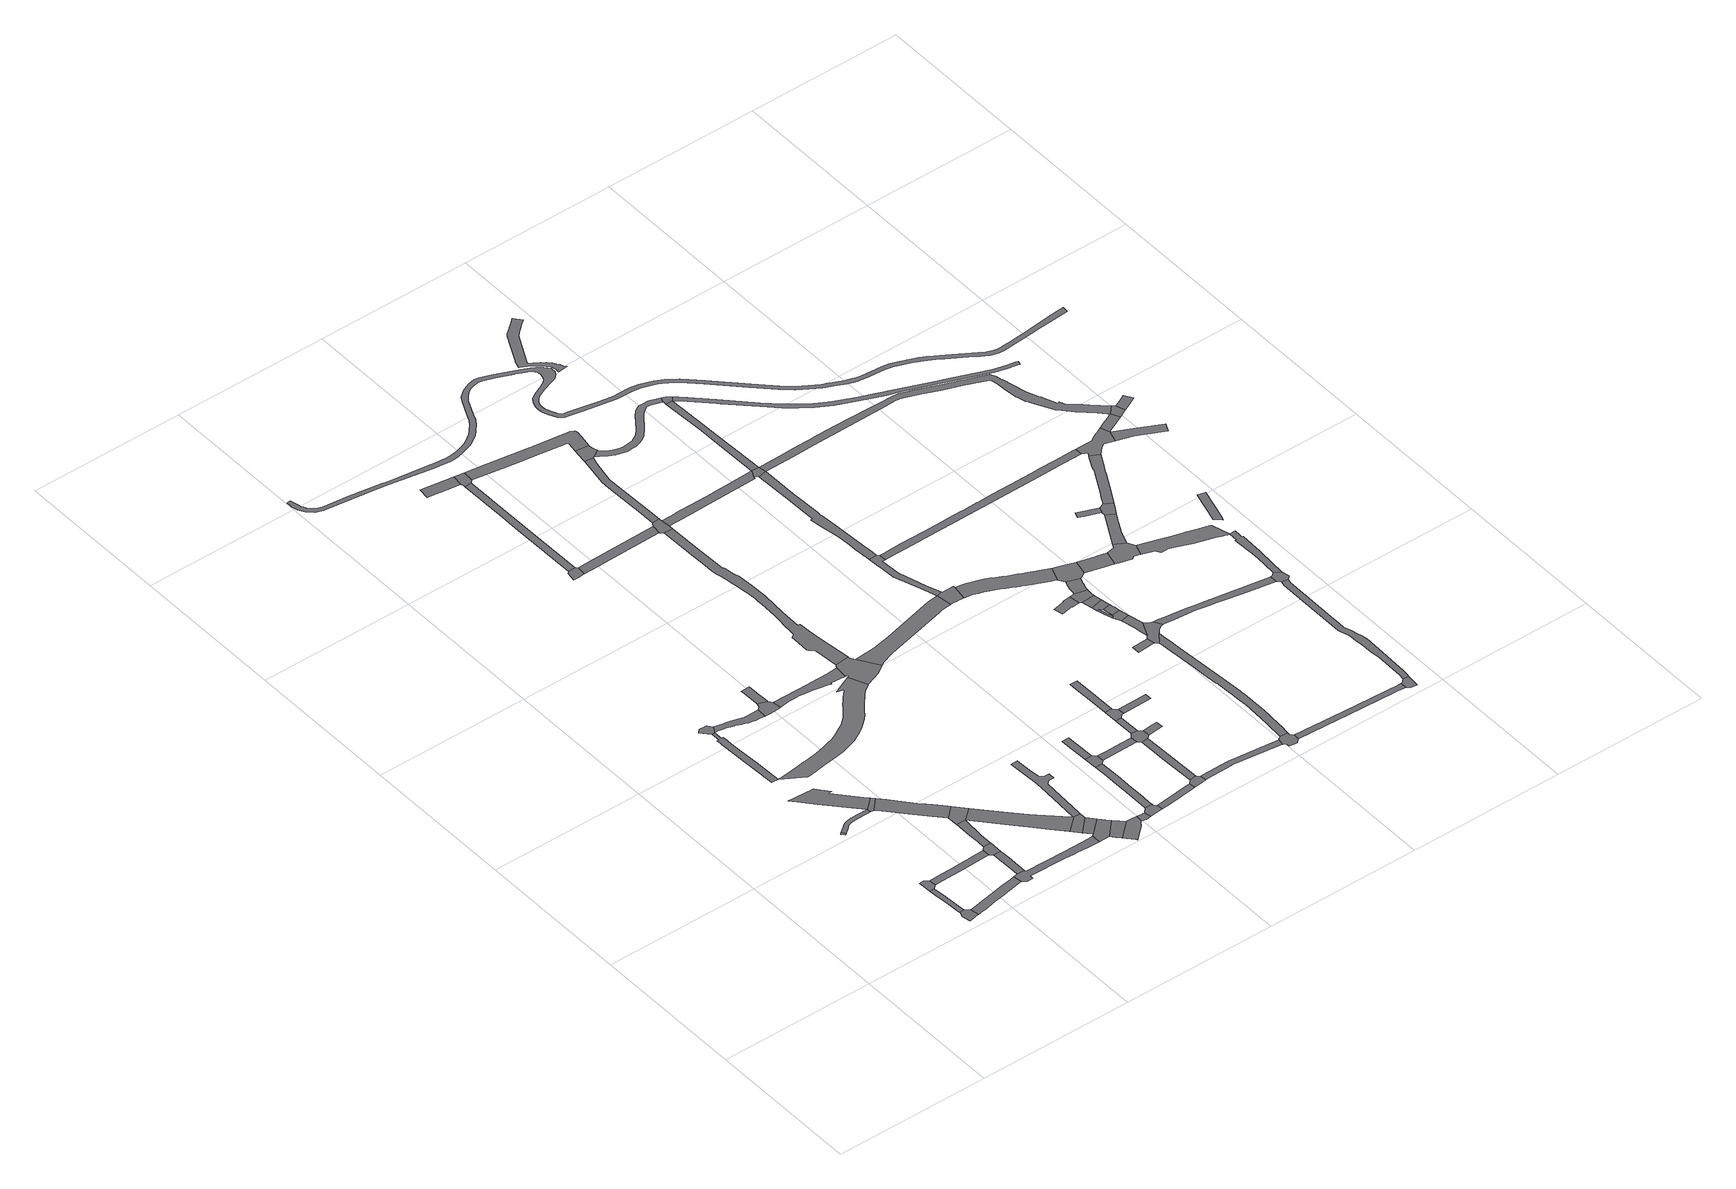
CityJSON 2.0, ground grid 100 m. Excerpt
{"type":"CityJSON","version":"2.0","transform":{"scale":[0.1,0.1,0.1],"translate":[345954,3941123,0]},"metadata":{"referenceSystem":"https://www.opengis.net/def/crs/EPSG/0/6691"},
"CityObjects":{
"road1":{"type":"Road","geometry":[{"type":"MultiSurface","lod":"1","boundaries":[[[0,1,2,3,4,5,6,7,8,9]]]}]},
"road2":{"type":"Road","attributes":{"RoadStructureAttribute.sectionType":"1"},"geometry":[{"type":"MultiSurface","lod":"1","boundaries":[[[10,11,12,2,1,13,14,15]]]}]},
"road3":{"type":"Road","geometry":[{"type":"MultiSurface","lod":"1","boundaries":[[[16,17,18,10,15,19]]]}]},
"road4":{"type":"Road","geometry":[{"type":"MultiSurface","lod":"1","boundaries":[[[20,21,22,23,24]]]}]},
"road5":{"type":"Road","attributes":{"RoadStructureAttribute.sectionType":"1"},"geometry":[{"type":"MultiSurface","lod":"1","boundaries":[[[8,25,26,27,28,29,30,31,32,33,34,35,36,9]]]}]},
"road6":{"type":"Road","attributes":{"RoadStructureAttribute.sectionType":"1"},"geometry":[{"type":"MultiSurface","lod":"1","boundaries":[[[37,38,39,40,41,42,43,44,45,46,47,48,49,50,24,23,51,52,53,54,55,56,57,58,59,60,61,62,63,64,65]]]}]},
"road7":{"type":"Road","attributes":{"RoadStructureAttribute.sectionType":"1"},"geometry":[{"type":"MultiSurface","lod":"1","boundaries":[[[66,67,68,69,70,71,16,19]]]}]},
"road8":{"type":"Road","attributes":{"function":"3","RoadStructureAttribute.sectionType":"1"},"geometry":[{"type":"MultiSurface","lod":"1","boundaries":[[[72,73,74,75,65,76,77,78,79,80,81,82]]]}]},
"road9":{"type":"Road","geometry":[{"type":"MultiSurface","lod":"1","boundaries":[[[83,84,85,86,87,88,89,90,91,92,93,94,95,96,97,98,99,100,101,102,103]]]}]},
"road10":{"type":"Road","geometry":[{"type":"MultiSurface","lod":"1","boundaries":[[[104,105,106,107,103,102]]]}]},
"road11":{"type":"Road","geometry":[{"type":"MultiSurface","lod":"1","boundaries":[[[108,109,76,65,64]]]}]},
"road12":{"type":"Road","geometry":[{"type":"MultiSurface","lod":"1","boundaries":[[[110,111,112,113,114,115,116]]]}]},
"road13":{"type":"Road","geometry":[{"type":"MultiSurface","lod":"1","boundaries":[[[117,69,68,113,112,118]]]}]},
"road14":{"type":"Road","attributes":{"RoadStructureAttribute.sectionType":"1"},"geometry":[{"type":"MultiSurface","lod":"1","boundaries":[[[108,119,120,121,122,123,124,125,126,127,128,129,130,109]]]}]},
"road15":{"type":"Road","attributes":{"RoadStructureAttribute.sectionType":"1"},"geometry":[{"type":"MultiSurface","lod":"1","boundaries":[[[131,132,133,134,135,136,137,138,139,140,141,142,143,144,145,146,147,148,149,150,151,152,153,154,155,104,102]]]}]},
"road16":{"type":"Road","attributes":{"RoadStructureAttribute.sectionType":"1"},"geometry":[{"type":"MultiSurface","lod":"1","boundaries":[[[116,31,30,156,157,158,159,160,161,162,163,164,165,166,167,168,110]]]}]},
"road17":{"type":"Road","geometry":[{"type":"MultiSurface","lod":"1","boundaries":[[[124,123,169,170,171]]]}]},
"road18":{"type":"Road","attributes":{"function":"3","RoadStructureAttribute.sectionType":"1"},"geometry":[{"type":"MultiSurface","lod":"1","boundaries":[[[172,173,170,174,175,176,177,178,179,180,181,182,183,171,170,169,184,185,117,118]]]}]},
"road19":{"type":"Road","geometry":[{"type":"MultiSurface","lod":"1","boundaries":[[[147,186,187,188,189,190,191,192,193,194,195,196,148]]]}]},
"road20":{"type":"Road","attributes":{"RoadStructureAttribute.sectionType":"1"},"geometry":[{"type":"MultiSurface","lod":"1","boundaries":[[[197,198,199,200,201,202,203,204,205,206,207,208,209,210,211,212,213,214,215,216,217,218,219,220,221,222,223,224,225,226,94,227,228,229,230,231,232,233,234,235,236,237,238,239,240,241,242,243,244,245,246,247,248,249,250,251,252,253,254,255,256]]]}]},
"road21":{"type":"Road","geometry":[{"type":"MultiSurface","lod":"1","boundaries":[[[257,258,259,260,261,262,263,194,193]]]}]},
"road22":{"type":"Road","geometry":[{"type":"MultiSurface","lod":"1","boundaries":[[[178,264,265,266,179]]]}]},
"road23":{"type":"Road","attributes":{"function":"3","RoadStructureAttribute.sectionType":"1"},"geometry":[{"type":"MultiSurface","lod":"1","boundaries":[[[267,268,265,264]]]}]},
"road24":{"type":"Road","geometry":[{"type":"MultiSurface","lod":"1","boundaries":[[[269,270,268,267,165,164,271]]]}]},
"road25":{"type":"Road","attributes":{"RoadStructureAttribute.sectionType":"1"},"geometry":[{"type":"MultiSurface","lod":"1","boundaries":[[[272,273,274,275,276,277,192,191,278,279,280,281,282,283,284,285,286,287,288,289,290]]]}]},
"road26":{"type":"Road","attributes":{"RoadStructureAttribute.sectionType":"1"},"geometry":[{"type":"MultiSurface","lod":"1","boundaries":[[[291,292,293,269,271]]]}]},
"road27":{"type":"Road","geometry":[{"type":"MultiSurface","lod":"1","boundaries":[[[294,295,296,297,298,299,293,292,300,301,302]]]}]},
"road28":{"type":"Road","geometry":[{"type":"MultiSurface","lod":"1","boundaries":[[[303,304,305,306,307,308,309,310]]]}]},
"road29":{"type":"Road","geometry":[{"type":"MultiSurface","lod":"1","boundaries":[[[266,311,312,313,314,315,316,317,318,319,320,321,322,323,324,325,179]]]}]},
"road30":{"type":"Road","attributes":{"RoadStructureAttribute.sectionType":"1"},"geometry":[{"type":"MultiSurface","lod":"1","boundaries":[[[326,327,328,329,298,297,330,331]]]}]},
"road31":{"type":"Road","attributes":{"RoadStructureAttribute.sectionType":"1"},"geometry":[{"type":"MultiSurface","lod":"1","boundaries":[[[332,333,334,335,309,308,336,337,338,339]]]}]},
"road32":{"type":"Road","attributes":{"RoadStructureAttribute.sectionType":"1"},"geometry":[{"type":"MultiSurface","lod":"1","boundaries":[[[340,341,342,343,344,345]]]}]},
"road33":{"type":"Road","geometry":[{"type":"MultiSurface","lod":"1","boundaries":[[[346,347,348,349,350,351,352,326,331]]]}]},
"road34":{"type":"Road","geometry":[{"type":"MultiSurface","lod":"1","boundaries":[[[353,354,355,356,357,358,359,272,290,360,361,256,255,362,363]]]}]},
"road35":{"type":"Road","attributes":{"RoadStructureAttribute.sectionType":"1"},"geometry":[{"type":"MultiSurface","lod":"1","boundaries":[[[364,365,366,367,368,352,351,369,370,371,372,373,374,375,376,377,378]]]}]},
"road36":{"type":"Road","geometry":[{"type":"MultiSurface","lod":"1","boundaries":[[[344,379,332,339,380,381,345]]]}]},
"road37":{"type":"Road","attributes":{"RoadStructureAttribute.sectionType":"1"},"geometry":[{"type":"MultiSurface","lod":"1","boundaries":[[[382,306,305,383,384,385,386,387]]]}]},
"road38":{"type":"Road","geometry":[{"type":"MultiSurface","lod":"1","boundaries":[[[377,388,389,390,391,378]]]}]},
"road39":{"type":"Road","attributes":{"RoadStructureAttribute.sectionType":"1"},"geometry":[{"type":"MultiSurface","lod":"1","boundaries":[[[392,393,349,348,394,395,396]]]}]},
"road40":{"type":"Road","attributes":{"RoadStructureAttribute.sectionType":"1"},"geometry":[{"type":"MultiSurface","lod":"1","boundaries":[[[397,398,399,400,391,390]]]}]},
"road41":{"type":"Road","attributes":{"RoadStructureAttribute.sectionType":"1"},"geometry":[{"type":"MultiSurface","lod":"1","boundaries":[[[401,402,403,404,405,406,407,408,409,410,411,412,413,414,415,416,417,418,419,420,421,422,423,424,425,426,427,428,429,430,431,432,358,357,433,434,435,436,437,438,439,440,441,442,443,444,445,446,447,448,449,450]]]}]},
"road42":{"type":"Road","attributes":{"RoadStructureAttribute.sectionType":"1"},"geometry":[{"type":"MultiSurface","lod":"1","boundaries":[[[451,452,453,454,455,389,388]]]}]},
"road43":{"type":"Road","geometry":[{"type":"MultiSurface","lod":"1","boundaries":[[[395,456,457,458,459,396]]]}]},
"road44":{"type":"Road","attributes":{"RoadStructureAttribute.sectionType":"1"},"geometry":[{"type":"MultiSurface","lod":"1","boundaries":[[[460,461,462,463,464,465,459,458]]]}]},
"road45":{"type":"Road","geometry":[{"type":"MultiSurface","lod":"1","boundaries":[[[466,467,468,387,386,450,449,469]]]}]},
"road46":{"type":"Road","attributes":{"RoadStructureAttribute.sectionType":"1"},"geometry":[{"type":"MultiSurface","lod":"1","boundaries":[[[470,471,472,473,474,475,476,477,478,479,480,481,482,483,484,485,486,487,488,353,363]]]}]},
"road47":{"type":"Road","attributes":{"RoadStructureAttribute.sectionType":"1"},"geometry":[{"type":"MultiSurface","lod":"1","boundaries":[[[489,490,491,492,493,494,495,496,497,498,499,381,380,500,501,502,503,504,505,506,507]]]}]},
"road48":{"type":"Road","geometry":[{"type":"MultiSurface","lod":"1","boundaries":[[[508,509,510,453,452,463,462,511]]]}]},
"road49":{"type":"Road","attributes":{"RoadStructureAttribute.sectionType":"1"},"geometry":[{"type":"MultiSurface","lod":"1","boundaries":[[[512,513,510,509]]]}]},
"road50":{"type":"Road","attributes":{"RoadStructureAttribute.sectionType":"1"},"geometry":[{"type":"MultiSurface","lod":"1","boundaries":[[[514,515,516,517,468,467,518,519,520,521,522,523]]]}]},
"road51":{"type":"Road","geometry":[{"type":"MultiSurface","lod":"1","boundaries":[[[524,513,512,525,526,527,528]]]}]},
"road52":{"type":"Road","geometry":[{"type":"MultiSurface","lod":"1","boundaries":[[[511,529,530,531,532,508]]]}]},
"road53":{"type":"Road","attributes":{"RoadStructureAttribute.sectionType":"1"},"geometry":[{"type":"MultiSurface","lod":"1","boundaries":[[[533,534,535,536,537,538,539,524,528]]]}]},
"road54":{"type":"Road","attributes":{"RoadStructureAttribute.sectionType":"1"},"geometry":[{"type":"MultiSurface","lod":"1","boundaries":[[[540,541,457,456,542,543,544,545,546,547]]]}]},
"road55":{"type":"Road","attributes":{"RoadStructureAttribute.sectionType":"1"},"geometry":[{"type":"MultiSurface","lod":"1","boundaries":[[[526,548,549,527]]]}]},
"road56":{"type":"Road","geometry":[{"type":"MultiSurface","lod":"1","boundaries":[[[522,550,551,552,553,554,489,507,555,523]]]}]},
"road57":{"type":"Road","attributes":{"RoadStructureAttribute.sectionType":"1"},"geometry":[{"type":"MultiSurface","lod":"1","boundaries":[[[556,557,558,559,560,561,562,563,564,565,566,567,568,569,570,571,466,469]]]}]},
"road58":{"type":"Road","geometry":[{"type":"MultiSurface","lod":"1","boundaries":[[[572,573,574,575,576,577,578,482,579,580,581,582,583,584,585,586,587,588,589]]]}]},
"road59":{"type":"Road","geometry":[{"type":"MultiSurface","lod":"1","boundaries":[[[590,591,592,579,482,481,593,594,595,596,597,598]]]}]},
"road60":{"type":"Road","geometry":[{"type":"MultiSurface","lod":"1","boundaries":[[[546,599,600,601,602,603,604,605,606,607,547]]]}]},
"road61":{"type":"Road","attributes":{"RoadStructureAttribute.sectionType":"1"},"geometry":[{"type":"MultiSurface","lod":"1","boundaries":[[[608,609,610,611,612,613,614,615,616,617,618,619,620,621,622,623,624,625,626,627,628,629,630,631,632,633,634,635,572,589]]]}]},
"road62":{"type":"Road","attributes":{"RoadStructureAttribute.sectionType":"1"},"geometry":[{"type":"MultiSurface","lod":"1","boundaries":[[[636,637,638,639,640,641,642,643,644,645,646,647,648,649,650,651,652,653,654,655,656,657,658,659,660,661,662,663,664,665,666,667,668,669,670,671,672,673,674,675,676,677,551,550]]]}]},
"road63":{"type":"Road","attributes":{"RoadStructureAttribute.sectionType":"1"},"geometry":[{"type":"MultiSurface","lod":"1","boundaries":[[[678,679,680,681,682,683,684,685,686,687,688,689,690,691,692,693,694,695,607,606,696,697,698,699,700,701,702,703,704,705,706,707,708,709,710]]]}]},
"road64":{"type":"Road","geometry":[{"type":"MultiSurface","lod":"1","boundaries":[[[559,711,712,618,617,713,560]]]}]},
"road65":{"type":"Road","geometry":[{"type":"MultiSurface","lod":"1","boundaries":[[[714,715,716,717]]]}]},
"road66":{"type":"Road","attributes":{"RoadStructureAttribute.sectionType":"1"},"geometry":[{"type":"MultiSurface","lod":"1","boundaries":[[[597,718,719,720,721,722,723,724,725,726,727,728,729,730,731,732,733,734,735,736,737,738,739,740,741,742,743,744,745,746,747,748,749,750,751,752,753,754,755,756,757,758,598]]]}]},
"road67":{"type":"Road","geometry":[{"type":"MultiSurface","lod":"1","boundaries":[[[759,760,761,762,763,764,765,766]]]}]},
"road68":{"type":"Road","attributes":{"RoadStructureAttribute.sectionType":"1"},"geometry":[{"type":"MultiSurface","lod":"1","boundaries":[[[767,768,769,770,771,772,773,774,775,776,560,713]]]}]},
"road69":{"type":"Road","geometry":[{"type":"MultiSurface","lod":"1","boundaries":[[[777,778,779,780,781,782,783,784,785]]]}]},
"road70":{"type":"Road","attributes":{"RoadStructureAttribute.sectionType":"1"},"geometry":[{"type":"MultiSurface","lod":"1","boundaries":[[[786,787,788,789,790,791,792,793,794,795,796,797,798,799,800,801,802,803,804,805,806,807,808,809,810,811,812,813,814,815,816,817,818,819,820,821,822,823,824,825,826,827,828,829,830,831,832]]]}]},
"road71":{"type":"Road","attributes":{"RoadStructureAttribute.sectionType":"1"},"geometry":[{"type":"MultiSurface","lod":"1","boundaries":[[[833,834,835,836,837,838,839,840]]]}]},
"road72":{"type":"Road","geometry":[{"type":"MultiSurface","lod":"1","boundaries":[[[841,842,785,784,843,833,840]]]}]},
"road73":{"type":"Road","geometry":[{"type":"MultiSurface","lod":"1","boundaries":[[[844,845,846,847,848,839,838,849,714,717,678,710]]]}]},
"road74":{"type":"Road","geometry":[{"type":"MultiSurface","lod":"1","boundaries":[[[850,851,852,853,854,780,779]]]}]},
"road75":{"type":"Road","attributes":{"RoadStructureAttribute.sectionType":"1"},"geometry":[{"type":"MultiSurface","lod":"1","boundaries":[[[855,854,853,856,857]]]}]},
"road76":{"type":"Road","attributes":{"RoadStructureAttribute.sectionType":"1"},"geometry":[{"type":"MultiSurface","lod":"1","boundaries":[[[841,858,859,851,850,860,842]]]}]},
"road77":{"type":"Road","geometry":[{"type":"MultiSurface","lod":"1","boundaries":[[[861,759,766,855,857,862,863,864,865]]]}]},
"road78":{"type":"Road","attributes":{"RoadStructureAttribute.sectionType":"1"},"geometry":[{"type":"MultiSurface","lod":"1","boundaries":[[[866,867,868,869,870,871,872,873,874,875,876,604,603]]]}]},
"road79":{"type":"Road","attributes":{"RoadStructureAttribute.sectionType":"1"},"geometry":[{"type":"MultiSurface","lod":"1","boundaries":[[[877,878,879,880,881,882,883,884,885,886,887,888,889,890,891,892,893,894,895,896,897,898,899,900,901,902,903,904,905,906,907,908,909,910,911,912,913,914,915,916,917,918,919,920,921,922,923,924,925,926,927,928,929,930,931,932,933,934,935,936,937,938,939,940,941,942,943,944,945,946,947,948,949,950,951,952,953,954,955,956,957,958,959,960,961,962,963,964,965,966,967,968,969,970,971,972,973,974,975,976,977,978,979,980,981,982,983,984,985,986,987,988,989,990,991,992,993,994,995,996,997,998,999,1000,1001,1002,1003,1004,1005,1006,1007,1008,1009,1010,1011,1012,1013,1014,1015,1016,1017,1018,1019,1020,1021,1022,1023,1024,1025,1026,1027,1028,1029,1030,1031,1032,1033,1034,1035,1036,1037,1038,1039,1040,1041,1042,1043,1044,1045,1046,1047,1048,1049,1050,1051,1052,1053,1054,1055,1056,1057,1058,1059,1060,1061,1062,1063,1064,1065,1066,1067,1068,1069,1070,1071,1072,1073,1074,1075,1076,1077,1078,1079,1080,1081,1082,1083,1084,1085,1086,1087,1088,1089,1090]]]}]},
"road80":{"type":"Road","attributes":{"RoadStructureAttribute.sectionType":"1"},"geometry":[{"type":"MultiSurface","lod":"1","boundaries":[[[1091,1092,1093,1094,1095,1096,1097,1098,1099,1100,1101,1102,1103,1104,1105,1106,1107,861,865]]]}]},
"road81":{"type":"Road","geometry":[{"type":"MultiSurface","lod":"1","boundaries":[[[1108,1109,1110,657,656,1111,773,772]]]}]},
"road82":{"type":"Road","geometry":[{"type":"MultiSurface","lod":"1","boundaries":[[[1100,1099,1112,1113,1114,1115,1116,1117,738,737]]]}]},
"road83":{"type":"Road","attributes":{"RoadStructureAttribute.sectionType":"1"},"geometry":[{"type":"MultiSurface","lod":"1","boundaries":[[[1118,1119,1113,1112,1120,1121,1122]]]}]},
"road84":{"type":"Road","attributes":{"RoadStructureAttribute.sectionType":"1"},"geometry":[{"type":"MultiSurface","lod":"1","boundaries":[[[1123,1124,1125,1126,1127,1128,1129,1130,1131,1132,1133,1134,1135,1136,1137,1138,1139,1140,1141,1142,1143,1144,588,587,1145,1146,1147,1148,1149]]]}]},
"road85":{"type":"Road","attributes":{"RoadStructureAttribute.sectionType":"1"},"geometry":[{"type":"MultiSurface","lod":"1","boundaries":[[[1150,1151,1152,1153,1154,1155,1156,1157,1158,847,846,1159,1160,1161,1162,1163,1164,1165,1166,1167,1168,1169,1170]]]}]},
"road86":{"type":"Road","geometry":[{"type":"MultiSurface","lod":"1","boundaries":[[[1171,872,871,1172,1173,1174,1175,1176]]]}]},
"road87":{"type":"Road","geometry":[{"type":"MultiSurface","lod":"1","boundaries":[[[1177,1122,1121,1178,1179,1180,1181,1182,1183,1184,1185]]]}]},
"road88":{"type":"Road","attributes":{"RoadStructureAttribute.sectionType":"1"},"geometry":[{"type":"MultiSurface","lod":"1","boundaries":[[[1184,1186,1187,1188,1189,1190,1191,1185]]]}]},
"road89":{"type":"Road","geometry":[{"type":"MultiSurface","lod":"1","boundaries":[[[1192,1193,1194,1195,1196]]]}]},
"road90":{"type":"Road","attributes":{"RoadStructureAttribute.sectionType":"1"},"geometry":[{"type":"MultiSurface","lod":"1","boundaries":[[[1175,1197,1198,1199,1200,1201,1202,1203,1204,1205,1206,1207,1208,1209,1210,1211,1212,1213,1214,1215,1216,1217,1218,1219,1220,1221,1222,1223,1224,1225,1226,1176]]]}]},
"road91":{"type":"Road","attributes":{"RoadStructureAttribute.sectionType":"1"},"geometry":[{"type":"MultiSurface","lod":"1","boundaries":[[[1227,1228,1229,1230,1231,1232,1233,1234,1235,1236,1237,1238,1239,1240,1241,1242,1243,1244,1245,1246,1247,1248,1249,1250,1251,1252,1253,1254,1255,1256,1257,1258,1259,1260,1261,1262,1263,713,617,1264,1265,1266,1267,1268,1269,1270,1271,1272,1273,1274,1275,1276,1277,1278,1279,1280,1281,1282,1283,1284,1285,1286,1287,1288,1289,1290,1291,1292,1293,1294,1295,1296,1297,1298]]]}]},
"road92":{"type":"Road","geometry":[{"type":"MultiSurface","lod":"1","boundaries":[[[1299,1300,1301,1302,1192,1196,1191,1190]]]}]},
"road93":{"type":"Road","attributes":{"RoadStructureAttribute.sectionType":"1"},"geometry":[{"type":"MultiSurface","lod":"1","boundaries":[[[1182,1303,1304,1305,1306,1307,1308,1309,1310,1311,1312,1313,1314,1315,1316,1317,1318,1319,1320,1321,1322,1323,1324,1325,1326,1327,1328,1183]]]}]},
"road94":{"type":"Road","attributes":{"RoadStructureAttribute.sectionType":"1"},"geometry":[{"type":"MultiSurface","lod":"1","boundaries":[[[1329,1330,1331,1332,1333,1334,1335,1336,1337,1338,1339,1340,1341,1342,1343,1344,1345,1346,1347,1348,1349,1350,1351,1352,1353,1354,1355,1356,1357,1358,1359,1360,1361,1362,1363,1364,1365,1366,1367,1368,1369,1370,1371,1372,1373,1374,1375,1376,1377,1378,1379,1380,1108,772]]]}]},
"road95":{"type":"Road","geometry":[{"type":"MultiSurface","lod":"1","boundaries":[[[1381,1382,1383,1384,1170,1169,1385,1386,1212,1211,1387,1388]]]}]},
"road96":{"type":"Road","attributes":{"RoadStructureAttribute.sectionType":"1"},"geometry":[{"type":"MultiSurface","lod":"1","boundaries":[[[1389,1390,1391,1392,1393,1394,1319,1395,1396,1397,1398,1399,1400,1381,1388]]]}]},
"road97":{"type":"Road","attributes":{"RoadStructureAttribute.sectionType":"1"},"geometry":[{"type":"MultiSurface","lod":"1","boundaries":[[[1401,1402,1403,1404,1405,1406,1407,1408,1409,1410,1411,1412,1413,1414,1415,1416,1302,1301]]]}]},
"road98":{"type":"Road","geometry":[{"type":"MultiSurface","lod":"1","boundaries":[[[1417,1418,1419,1420,1421]]]}]},
"road99":{"type":"Road","geometry":[{"type":"MultiSurface","lod":"1","boundaries":[[[1422,1407,1406,1423,1424,1425,1426,1427,1428,1429,1430,1431,1432,1433,1434,1435,1436,1437,1438,1123,1149]]]}]},
"road100":{"type":"Road","attributes":{"RoadStructureAttribute.sectionType":"1"},"geometry":[{"type":"MultiSurface","lod":"1","boundaries":[[[1439,1440,1441,1442,1443,1444,1298,1445,1446,1447,1448,1449,1450,1430,1429]]]}]},
"road101":{"type":"Road","attributes":{"RoadStructureAttribute.sectionType":"1"},"geometry":[{"type":"MultiSurface","lod":"1","boundaries":[[[1428,1451,1452,1453,1454,1455,1456,1429]]]}]},
"road102":{"type":"Road","geometry":[{"type":"MultiSurface","lod":"1","boundaries":[[[1457,1227,1298,1444,1458,1459,1460]]]}]},
"road103":{"type":"Road","attributes":{"RoadStructureAttribute.sectionType":"1"},"geometry":[{"type":"MultiSurface","lod":"1","boundaries":[[[1461,1462,1463,1464,1465,1466,1467,1457,1460]]]}]}
},
"vertices":[
[790,144,0],[784,148,0],[754,148,0],[754,146,0],[744,114,0],[755,58,0],[787,64,0],[801,67,0],[825,71,0],[814,127,0],
[737,384,0],[739,351,0],[745,265,0],[782,166,0],[773,300,0],[767,386,0],
[790,453,0],[763,472,0],[733,470,0],[791,408,0],
[657,1060,0],[650,1054,0],[668,1033,0],[679,1043,0],[663,1064,0],
[860,78,0],[879,81,0],[905,86,0],[960,97,0],[1022,108,0],[1174,138,0],[1164,193,0],[1139,188,0],[1071,176,0],[993,161,0],[909,145,0],[861,136,0],
[873,1124,0],[872,1124,0],[847,1125,0],[820,1125,0],[794,1123,0],[789,1123,0],[779,1122,0],[764,1121,0],[747,1118,0],[729,1113,0],[716,1106,0],[706,1098,0],[697,1091,0],[688,1084,0],[705,1063,0],[714,1070,0],[722,1076,0],[731,1083,0],[740,1088,0],[753,1092,0],[767,1094,0],[781,1095,0],[796,1096,0],[799,1096,0],[821,1098,0],[847,1098,0],[872,1097,0],[890,1097,0],[890,1124,0],
[882,411,0],[965,413,0],[1173,420,0],[1172,465,0],[961,458,0],[849,455,0],
[616,1428,0],[634,1408,0],[709,1325,0],[873,1143,0],[961,1187,0],[951,1198,0],[810,1356,0],[835,1361,0],[780,1422,0],[769,1438,0],[599,1448,0],
[621,2075,0],[607,2075,0],[609,2044,0],[609,2031,0],[610,2000,0],[612,1960,0],[612,1948,0],[612,1944,0],[619,1777,0],[625,1623,0],[625,1622,0],[668,1617,0],[661,1807,0],[656,1941,0],[653,2008,0],[652,2047,0],[651,2063,0],[650,2076,0],[641,2076,0],[640,2134,0],[620,2134,0],
[661,2177,0],[642,2206,0],[590,2209,0],[570,2188,0],
[915,1096,0],[980,1167,0],
[1245,199,0],[1244,336,0],[1243,401,0],[1193,401,0],[1194,327,0],[1194,315,0],[1195,199,0],
[1193,488,0],[1243,489,0],
[947,1061,0],[1060,936,0],[1061,935,0],[1151,836,0],[1191,792,0],[1261,860,0],[1248,874,0],[1193,935,0],[1166,960,0],[1131,993,0],[1036,1110,0],[1022,1124,0],
[661,2134,0],[687,2131,0],[712,2126,0],[738,2119,0],[760,2112,0],[763,2112,0],[781,2105,0],[794,2099,0],[798,2097,0],[816,2089,0],[834,2083,0],[856,2078,0],[879,2075,0],[884,2074,0],[902,2073,0],[925,2071,0],[938,2070,0],[941,2132,0],[940,2132,0],[889,2133,0],[884,2133,0],[845,2134,0],[822,2140,0],[769,2154,0],[691,2171,0],
[1198,118,0],[1239,119,0],[1239,128,0],[1239,141,0],[1476,139,0],[1542,134,0],[1559,133,0],[1632,128,0],[1708,128,0],[1709,186,0],[1683,183,0],[1513,184,0],[1245,186,0],
[1192,722,0],[1254,723,0],[1328,786,0],
[1243,501,0],[1242,576,0],[1287,686,0],[1432,523,0],[1486,463,0],[1565,374,0],[1637,293,0],[1727,373,0],[1718,381,0],[1580,513,0],[1551,542,0],[1489,606,0],[1192,608,0],[1193,542,0],
[950,2070,0],[976,2069,0],[1002,2070,0],[1027,2071,0],[1028,2071,0],[1049,2073,0],[1042,2131,0],[1026,2157,0],[968,2175,0],[964,2161,0],[960,2149,0],
[1412,2002,0],[1368,1982,0],[1409,1969,0],[1403,1962,0],[1387,1945,0],[1367,1924,0],[1348,1903,0],[1328,1880,0],[1311,1857,0],[1294,1834,0],[1278,1813,0],[1261,1793,0],[1239,1775,0],[1216,1757,0],[1204,1750,0],[1191,1741,0],[1166,1727,0],[1134,1710,0],[1101,1696,0],[1066,1684,0],[1032,1673,0],[992,1663,0],[968,1659,0],[951,1656,0],[909,1650,0],[879,1645,0],[867,1644,0],[817,1636,0],[768,1630,0],[718,1623,0],[806,1533,0],[813,1535,0],[831,1537,0],[877,1544,0],[881,1545,0],[923,1551,0],[928,1552,0],[964,1556,0],[1029,1565,0],[1092,1577,0],[1147,1595,0],[1188,1609,0],[1221,1626,0],[1251,1643,0],[1281,1663,0],[1311,1685,0],[1341,1711,0],[1367,1740,0],[1387,1767,0],[1403,1789,0],[1417,1807,0],[1434,1826,0],[1452,1846,0],[1471,1867,0],[1490,1887,0],[1513,1903,0],[1536,1920,0],[1538,1921,0],[1539,1921,0],[1487,2036,0],
[1025,2183,0],[1023,2231,0],[1020,2311,0],[965,2309,0],[966,2288,0],[969,2206,0],[970,2181,0],
[1683,242,0],[1771,333,0],[1773,371,0],
[1722,198,0],[1816,283,0],
[1871,224,0],[1864,230,0],[1777,127,0],
[1490,2135,0],[1418,2130,0],[1375,2130,0],[1352,2130,0],[1281,2128,0],[1051,2131,0],[1071,2077,0],[1092,2080,0],[1113,2083,0],[1149,2084,0],[1184,2084,0],[1220,2081,0],[1255,2077,0],[1289,2072,0],[1323,2064,0],[1357,2056,0],[1387,2049,0],[1388,2059,0],[1482,2051,0],
[1803,98,0],[1825,74,0],[1929,167,0],
[1973,93,0],[1979,102,0],[1985,110,0],[1994,116,0],[1997,162,0],[1961,165,0],[1878,15,0],[1883,9,0],[1972,89,0],
[829,3596,0],[869,3596,0],[902,3597,0],[907,3657,0],[902,3661,0],[895,3666,0],[850,3665,0],[838,3656,0],
[1773,384,0],[1789,673,0],[1789,674,0],[1812,693,0],[1846,693,0],[1847,733,0],[1811,733,0],[1787,752,0],[1783,827,0],[1778,925,0],[1732,922,0],[1740,774,0],[1742,730,0],[1743,674,0],[1727,381,0],
[2050,159,0],[2039,159,0],[2036,159,0],[2021,160,0],[2026,109,0],[2057,114,0],
[847,4563,0],[847,4560,0],[848,4265,0],[848,4102,0],[893,4103,0],[893,4244,0],[892,4556,0],[892,4565,0],
[640,4695,0],[630,4622,0],[686,4614,0],[778,4601,0],[839,4592,0],[850,4665,0],
[2097,120,0],[2111,120,0],[2144,123,0],[2140,163,0],[2124,175,0],[2124,186,0],[2078,187,0],
[1615,2126,0],[1606,2138,0],[1599,2150,0],[1594,2166,0],[1594,2167,0],[1504,2158,0],[1500,2151,0],[1503,2049,0],[1505,2044,0],[1638,1961,0],[1696,1998,0],
[2079,524,0],[2079,435,0],[2079,398,0],[2079,349,0],[2078,218,0],[2124,215,0],[2125,265,0],[2125,334,0],[2125,349,0],[2125,369,0],[2125,400,0],[2125,486,0],[2125,525,0],[2122,616,0],[2076,615,0],
[847,4577,0],[909,4583,0],[914,4656,0],
[1021,3660,0],[1001,3599,0],[1083,3601,0],[1424,3608,0],[1433,3608,0],[1442,3669,0],
[2143,638,0],[2142,683,0],[2120,705,0],[2074,705,0],
[2375,190,0],[2196,168,0],[2200,129,0],[2395,152,0],[2391,192,0],
[2114,899,0],[2099,897,0],[2068,899,0],[2070,850,0],
[1457,3378,0],[1459,3240,0],[1459,3182,0],[1464,3150,0],[1470,3115,0],[1474,3094,0],[1477,3079,0],[1482,3045,0],[1488,3010,0],[1490,2993,0],[1492,2975,0],[1494,2958,0],[1496,2941,0],[1498,2914,0],[1500,2886,0],[1501,2859,0],[1501,2831,0],[1501,2795,0],[1500,2759,0],[1498,2721,0],[1496,2684,0],[1492,2634,0],[1488,2583,0],[1483,2530,0],[1482,2508,0],[1481,2498,0],[1459,2484,0],[1457,2426,0],[1455,2354,0],[1464,2344,0],[1489,2316,0],[1490,2309,0],[1571,2383,0],[1571,2385,0],[1564,2474,0],[1558,2539,0],[1556,2540,0],[1543,2542,0],[1548,2680,0],[1558,2843,0],[1556,2955,0],[1546,3054,0],[1539,3091,0],[1528,3156,0],[1527,3164,0],[1519,3164,0],[1517,3188,0],[1514,3378,0],[1511,3588,0],[1454,3588,0],
[2214,639,0],[2381,641,0],[2380,686,0],[2313,685,0],[2205,684,0],
[2480,163,0],[2475,203,0],[2457,221,0],[2412,214,0],
[2451,455,0],[2447,606,0],[2446,624,0],[2401,619,0],[2403,558,0],[2406,443,0],
[1505,3676,0],[1504,3695,0],[1458,3694,0],[1511,3616,0],
[1719,2013,0],[1722,2014,0],[1724,2014,0],[1787,2036,0],[1805,2041,0],[1836,2050,0],[2213,2143,0],[2236,2148,0],[2256,2151,0],[2277,2153,0],[2297,2156,0],[2300,2156,0],[2289,2257,0],[2270,2256,0],[2242,2251,0],[2235,2251,0],[2218,2247,0],[1868,2161,0],[1753,2137,0],
[1584,4408,0],[1592,4459,0],[1603,4529,0],[1603,4538,0],[1600,4544,0],[1599,4547,0],[1587,4555,0],[1586,4556,0],[1577,4559,0],[1365,4588,0],[1048,4636,0],[1017,4566,0],[1066,4559,0],[1126,4550,0],[1231,4534,0],[1342,4517,0],[1503,4493,0],[1508,4483,0],[1499,4420,0],
[2466,689,0],[2444,709,0],[2403,715,0],[2469,644,0],
[2440,846,0],[2401,846,0],
[1477,4264,0],[1449,4124,0],[1450,4066,0],[1456,3791,0],[1503,3738,0],[1497,4058,0],[1495,4120,0],[1524,4264,0],[1537,4312,0],[1485,4320,0],
[2400,937,0],[2461,868,0],[2472,868,0],[2471,913,0],[2446,938,0],
[2483,645,0],[2571,654,0],[2567,698,0],[2528,695,0],
[2445,1052,0],[2443,1165,0],[2442,1203,0],[2442,1234,0],[2396,1237,0],[2396,1204,0],[2399,1051,0],
[2668,208,0],[2492,205,0],[2495,165,0],[2664,168,0],[2666,168,0],[2977,130,0],[2989,129,0],[2993,169,0],
[2666,872,0],[2665,917,0],
[1550,4319,0],[1595,4349,0],[1594,4351,0],[1585,4379,0],[1584,4404,0],[1487,4334,0],
[1610,3619,0],[1827,3623,0],[2119,3629,0],[2120,3641,0],[2143,3689,0],[2036,3686,0],[2030,3686,0],[1928,3683,0],[1917,3683,0],[1829,3681,0],[1816,3681,0],[1711,3680,0],[1702,3679,0],[1605,3677,0],[1597,3677,0],[1558,3677,0],
[2187,2721,0],[2188,2711,0],[2191,2663,0],[2194,2611,0],[2200,2528,0],[2255,2359,0],[2280,2283,0],[2324,2269,0],[2317,2289,0],[2294,2359,0],[2278,2405,0],[2239,2536,0],[2240,2536,0],[2234,2625,0],[2232,2666,0],[2253,2666,0],[2253,2712,0],[2239,2724,0],
[2405,2257,0],[2404,2265,0],[2326,2262,0],[2316,2157,0],[2342,2157,0],[2360,2156,0],[2368,2155,0],[2389,2153,0],[2405,2252,0],
[2996,128,0],[3008,112,0],[3006,96,0],[3059,89,0],[3081,110,0],[3085,150,0],[3069,171,0],[3070,186,0],[3019,190,0],
[2236,2776,0],[2234,2829,0],[2226,2978,0],[2219,3055,0],[2211,3161,0],[2210,3163,0],[2210,3180,0],[2209,3203,0],[2204,3407,0],[2199,3638,0],[2145,3627,0],[2151,3403,0],[2156,3197,0],[2156,3178,0],[2156,3175,0],[2142,3174,0],[2148,3126,0],[2148,3122,0],[2172,2970,0],[2173,2969,0],[2175,2924,0],[2178,2880,0],[2180,2835,0],[2182,2807,0],[2182,2804,0],[2184,2773,0],[2185,2753,0],[2186,2742,0],
[1573,4303,0],[1612,4274,0],[1649,4256,0],[1688,4244,0],[1718,4238,0],[1747,4238,0],[1760,4239,0],[1782,4241,0],[1808,4248,0],[1834,4260,0],[1865,4281,0],[1900,4318,0],[1901,4320,0],[1905,4324,0],[1974,4416,0],[1992,4434,0],[2016,4452,0],[2033,4458,0],[2058,4454,0],[2115,4438,0],[2123,4435,0],[2137,4467,0],[2123,4473,0],[2065,4489,0],[2027,4493,0],[1998,4490,0],[1983,4483,0],[1958,4466,0],[1936,4444,0],[1870,4352,0],[1865,4346,0],[1836,4315,0],[1812,4299,0],[1793,4290,0],[1774,4285,0],[1746,4282,0],[1745,4282,0],[1722,4282,0],[1698,4287,0],[1665,4297,0],[1635,4311,0],[1605,4333,0],
[2987,1197,0],[2988,1197,0],[2988,1196,0],[2989,1194,0],[2995,1108,0],[3009,928,0],[3012,895,0],[3015,847,0],[3022,752,0],[3023,747,0],[3029,648,0],[3032,603,0],[3034,579,0],[3035,516,0],[3035,510,0],[3032,407,0],[3031,367,0],[3027,306,0],[3076,257,0],[3077,263,0],[3083,365,0],[3084,408,0],[3087,510,0],[3085,582,0],[3083,606,0],[3083,616,0],[3073,755,0],[3060,930,0],[3045,1134,0],[3042,1169,0],[3040,1199,0],[3037,1243,0],[3036,1263,0],
[2136,3639,0],[2138,3639,0],[2190,3688,0],
[2956,1265,0],[2850,1260,0],[2852,1210,0],[2965,1215,0],
[2393,2152,0],[2418,2148,0],[2447,2142,0],[2476,2133,0],[2506,2123,0],[2535,2111,0],[2562,2099,0],[2589,2086,0],[2617,2072,0],[2646,2058,0],[2671,2045,0],[2688,2037,0],[2697,2033,0],[2723,2020,0],[2749,2008,0],[2779,1994,0],[2810,1980,0],[2841,1966,0],[2874,1953,0],[2880,1951,0],[2915,2044,0],[2910,2046,0],[2880,2058,0],[2851,2071,0],[2821,2085,0],[2791,2098,0],[2766,2110,0],[2747,2120,0],[2741,2123,0],[2715,2135,0],[2690,2147,0],[2671,2157,0],[2662,2161,0],[2633,2176,0],[2604,2190,0],[2573,2204,0],[2540,2216,0],[2507,2228,0],[2473,2238,0],[2438,2246,0],[2407,2251,0],
[2845,1799,0],[2792,1793,0],[2793,1789,0],[2713,1772,0],[2725,1713,0],[2805,1730,0],[2806,1725,0],[2853,1730,0],
[2184,3904,0],[2183,3956,0],[2178,4122,0],[2178,4124,0],[2176,4143,0],[2168,4410,0],[2124,4408,0],[2136,4153,0],[2137,4121,0],[2140,3962,0],
[2929,1530,0],[2916,1575,0],[2903,1619,0],[2889,1616,0],[2889,1614,0],[2902,1569,0],[2916,1523,0],[2917,1521,0],[2930,1527,0],
[1951,5435,0],[1914,5483,0],[1878,5454,0],[1870,5447,0],[1869,5446,0],[1862,5441,0],[1840,5422,0],[1812,5400,0],[1806,5395,0],[1802,5386,0],[1791,5365,0],[1778,5340,0],[1720,5225,0],[1701,5188,0],[1695,5166,0],[1690,5148,0],[1689,5144,0],[1730,5123,0],[1785,5083,0],[1813,5057,0],[1828,5039,0],[1835,5019,0],[1837,5015,0],[1838,5001,0],[1834,4981,0],[1898,4987,0],[1887,5006,0],[1877,5025,0],[1866,5044,0],[1854,5061,0],[1849,5066,0],[1843,5072,0],[1831,5083,0],[1819,5092,0],[1807,5102,0],[1791,5114,0],[1774,5126,0],[1746,5144,0],[1836,5322,0],[1851,5347,0],[1866,5364,0],[1868,5366,0],[1871,5370,0],[1892,5387,0],[1897,5391,0],[1906,5399,0],[1916,5407,0],
[2942,1468,0],[2961,1378,0],[2965,1349,0],[2968,1331,0],[2975,1290,0],[2975,1288,0],[3020,1389,0],[3001,1481,0],
[2987,1543,0],[2934,1537,0],[2939,1474,0],
[3054,1284,0],[3079,1301,0],[3100,1305,0],[3070,1357,0],[3042,1367,0],[2973,1285,0],
[2922,1605,0],[2975,1616,0],[2974,1617,0],[2964,1670,0],[2882,1653,0],
[2870,1721,0],[2957,1703,0],[2955,1724,0],
[2982,1576,0],[2977,1600,0],[2927,1577,0],
[2877,1803,0],[2955,1725,0],[2954,1748,0],[2954,1772,0],[2956,1784,0],
[3355,97,0],[3416,94,0],[3730,80,0],[3786,77,0],[3789,77,0],[3802,76,0],[3804,116,0],[3789,117,0],[3787,117,0],[3710,121,0],[3417,134,0],
[4230,3674,0],[4210,3671,0],[4023,3651,0],[3974,3648,0],[3909,3642,0],[3858,3638,0],[3831,3635,0],[3829,3635,0],[3823,3635,0],[3807,3637,0],[3788,3641,0],[3762,3651,0],[3741,3661,0],[3720,3675,0],[3717,3677,0],[3563,3774,0],[3513,3806,0],[3476,3828,0],[3438,3848,0],[3386,3872,0],[3337,3890,0],[3284,3907,0],[3237,3917,0],[3134,3927,0],[3098,3929,0],[3062,3935,0],[3045,3941,0],[3023,3948,0],[3008,3953,0],[2909,3998,0],[2888,4008,0],[2825,4045,0],[2764,4086,0],[2699,4144,0],[2588,4254,0],[2412,4432,0],[2314,4526,0],[2247,4575,0],[2229,4583,0],[2191,4601,0],[2111,4629,0],[2051,4638,0],[1980,4639,0],[1946,4639,0],[1864,4653,0],[1740,4679,0],[1668,4693,0],[1638,4699,0],[1629,4705,0],[1622,4712,0],[1598,4759,0],[1587,4790,0],[1585,4810,0],[1587,4835,0],[1596,4858,0],[1611,4878,0],[1620,4884,0],[1631,4893,0],[1687,4917,0],[1744,4937,0],[1782,4952,0],[1806,4972,0],[1820,4994,0],[1820,5030,0],[1793,5063,0],[1763,5088,0],[1737,5103,0],[1689,5127,0],[1547,5188,0],[1474,5214,0],[1438,5219,0],[1396,5211,0],[1364,5199,0],[1338,5187,0],[1319,5174,0],[1294,5152,0],[1273,5121,0],[1223,5014,0],[1205,4973,0],[1185,4944,0],[1156,4911,0],[1149,4904,0],[1131,4887,0],[1108,4868,0],[1078,4849,0],[1058,4840,0],[1027,4829,0],[1003,4822,0],[998,4821,0],[970,4815,0],[936,4810,0],[911,4811,0],[902,4812,0],[850,4817,0],[818,4822,0],[542,4860,0],[511,4865,0],[309,4897,0],[293,4899,0],[149,4917,0],[128,4920,0],[114,4926,0],[101,4933,0],[91,4940,0],[81,4948,0],[73,4957,0],[65,4969,0],[57,4983,0],[50,4997,0],[45,5012,0],[33,5068,0],[8,5063,0],[8,5023,0],[18,4982,0],[41,4944,0],[80,4907,0],[125,4893,0],[142,4891,0],[290,4873,0],[472,4844,0],[537,4834,0],[809,4788,0],[845,4782,0],[909,4776,0],[938,4775,0],[976,4780,0],[1007,4787,0],[1011,4788,0],[1038,4796,0],[1072,4808,0],[1094,4819,0],[1128,4840,0],[1154,4860,0],[1174,4879,0],[1183,4889,0],[1213,4922,0],[1236,4956,0],[1255,5000,0],[1304,5104,0],[1321,5129,0],[1346,5152,0],[1375,5171,0],[1404,5182,0],[1439,5188,0],[1467,5184,0],[1536,5160,0],[1633,5118,0],[1640,5115,0],[1676,5100,0],[1719,5079,0],[1735,5063,0],[1743,5049,0],[1746,5028,0],[1742,5006,0],[1732,4984,0],[1715,4967,0],[1674,4944,0],[1616,4919,0],[1589,4899,0],[1570,4872,0],[1558,4842,0],[1555,4810,0],[1558,4784,0],[1570,4747,0],[1597,4694,0],[1609,4682,0],[1627,4671,0],[1662,4664,0],[1732,4650,0],[1859,4624,0],[1943,4609,0],[1979,4609,0],[2048,4608,0],[2103,4599,0],[2179,4573,0],[2206,4561,0],[2213,4558,0],[2232,4549,0],[2245,4539,0],[2294,4503,0],[2391,4411,0],[2566,4233,0],[2678,4122,0],[2745,4063,0],[2809,4020,0],[2874,3981,0],[2944,3949,0],[2998,3923,0],[3055,3905,0],[3075,3902,0],[3094,3899,0],[3131,3896,0],[3232,3886,0],[3276,3877,0],[3327,3861,0],[3374,3843,0],[3424,3820,0],[3461,3801,0],[3497,3779,0],[3539,3753,0],[3651,3682,0],[3703,3649,0],[3725,3635,0],[3750,3622,0],[3780,3611,0],[3802,3607,0],[3821,3604,0],[3828,3604,0],[3830,3604,0],[4069,3624,0],[4104,3626,0],[4129,3628,0],[4304,3640,0],[4307,3682,0],
[2958,1792,0],[2963,1811,0],[2968,1831,0],[2969,1834,0],[2970,1840,0],[2972,1847,0],[2975,1854,0],[2979,1864,0],[2984,1880,0],[2904,1907,0],[2899,1893,0],[2895,1883,0],[2892,1873,0],[2888,1862,0],[2886,1852,0],[2884,1841,0],[2882,1831,0],
[2188,4435,0],[2183,4439,0],[2160,4458,0],[2124,4426,0],
[3029,1903,0],[3049,1999,0],[3014,2011,0],[2978,2022,0],[2944,2034,0],[2934,2037,0],
[3172,1968,0],[3166,1969,0],[3147,1871,0],[3203,1857,0],[3228,1953,0],
[3629,2727,0],[3606,2727,0],[3595,2727,0],[3486,2726,0],[3379,2725,0],[3350,2724,0],[3270,2723,0],[3265,2723,0],[3181,2722,0],[3172,2722,0],[3055,2721,0],[2947,2720,0],[2938,2720,0],[2838,2719,0],[2828,2719,0],[2729,2718,0],[2726,2718,0],[2566,2715,0],[2479,2715,0],[2405,2714,0],[2297,2713,0],[2293,2713,0],[2329,2667,0],[2348,2667,0],[3291,2676,0],[3510,2679,0],[3629,2680,0],
[3716,1258,0],[3460,1300,0],[3392,1311,0],[3341,1319,0],[3314,1324,0],[3284,1329,0],[3208,1340,0],[3148,1347,0],[3103,1353,0],[3103,1305,0],[3167,1300,0],[3313,1285,0],[3394,1270,0],[3432,1264,0],[3477,1255,0],[3590,1232,0],[3616,1227,0],[3692,1214,0],[3693,1214,0],[3800,1197,0],[3800,1244,0],
[3812,116,0],[3803,75,0],[3824,57,0],[3866,53,0],[3874,136,0],[3837,139,0],
[3282,1965,0],[3228,1850,0],[3307,1830,0],[3321,1842,0],[3360,1832,0],[3364,1830,0],[3387,1905,0],[3364,1953,0],[3296,1991,0],
[3382,1999,0],[3398,2041,0],[3411,2067,0],[3451,2142,0],[3470,2175,0],[3415,2206,0],
[3429,2270,0],[3300,2319,0],[3286,2282,0],[3320,2269,0],[3416,2233,0],
[3876,158,0],[3882,194,0],[3888,451,0],[3889,478,0],[3889,496,0],[3888,517,0],[3884,556,0],[3873,596,0],[3868,613,0],[3862,633,0],[3850,673,0],[3850,722,0],[3851,787,0],[3855,1143,0],[3860,1168,0],[3820,1175,0],[3814,1145,0],[3813,1009,0],[3810,725,0],[3810,669,0],[3815,653,0],[3830,601,0],[3834,530,0],[3836,501,0],[3836,495,0],[3837,480,0],[3841,421,0],[3845,358,0],[3843,236,0],[3841,181,0],
[4003,2884,0],[3913,2968,0],[3887,2992,0],[3824,3043,0],[3822,3045,0],[3819,3047,0],[3803,3086,0],[3794,3084,0],[3789,3083,0],[3750,3180,0],[3744,3194,0],[3714,3262,0],[3692,3354,0],[3676,3424,0],[3674,3430,0],[3672,3442,0],[3668,3467,0],[3648,3499,0],[3398,3597,0],[3355,3614,0],[3268,3649,0],[3179,3684,0],[3167,3689,0],[3124,3690,0],[3052,3691,0],[2955,3693,0],[2728,3697,0],[2631,3696,0],[2619,3695,0],[2609,3695,0],[2555,3694,0],[2519,3694,0],[2404,3691,0],[2399,3691,0],[2297,3690,0],[2289,3690,0],[2195,3688,0],[2357,3640,0],[2392,3641,0],[2574,3644,0],[2667,3645,0],[2881,3649,0],[3049,3651,0],[3110,3652,0],[3149,3648,0],[3154,3647,0],[3163,3644,0],[3260,3606,0],[3305,3588,0],[3374,3560,0],[3478,3520,0],[3619,3464,0],[3628,3451,0],[3633,3425,0],[3633,3424,0],[3634,3405,0],[3637,3342,0],[3647,3266,0],[3649,3256,0],[3663,3205,0],[3667,3199,0],[3678,3181,0],[3691,3158,0],[3749,3048,0],[3753,3041,0],[3808,2982,0],[3821,2970,0],[3823,2968,0],[3869,2925,0],[3888,2906,0],[3950,2845,0],[3959,2836,0],
[3491,2211,0],[3492,2214,0],[3515,2254,0],[3464,2283,0],
[3444,1805,0],[3461,1772,0],[3475,1773,0],[3476,1773,0],[3489,1774,0],[3506,1773,0],[3517,1771,0],[3540,1764,0],[3644,1721,0],[3730,1696,0],[3769,1683,0],[3799,1672,0],[3805,1670,0],[3808,1669,0],[3818,1665,0],[3835,1661,0],[3848,1660,0],[3815,1777,0],[3809,1779,0],[3807,1779,0],[3740,1799,0],[3672,1819,0],[3670,1820,0],[3662,1822,0],[3595,1841,0],[3517,1865,0],
[2194,4389,0],[2230,4354,0],[2345,4239,0],[2358,4226,0],[2513,4074,0],[2597,3989,0],[2666,3934,0],[2739,3883,0],[2785,3856,0],[2831,3831,0],[2957,3777,0],[3106,3717,0],[3128,3708,0],[3168,3696,0],[3189,3690,0],[3257,3663,0],[3366,3620,0],[3420,3598,0],[3433,3593,0],[3575,3537,0],[3679,3498,0],[3757,3478,0],[3769,3475,0],[3782,3472,0],[3827,3462,0],[3829,3462,0],[3833,3461,0],[3838,3487,0],[3829,3489,0],[3827,3490,0],[3824,3491,0],[3799,3496,0],[3776,3501,0],[3688,3523,0],[3600,3557,0],[3585,3563,0],[3430,3623,0],[3397,3636,0],[3225,3705,0],[3187,3720,0],[3071,3766,0],[2967,3807,0],[2843,3862,0],[2803,3884,0],[2754,3913,0],[2684,3962,0],[2619,4017,0],[2529,4100,0],[2362,4268,0],[2332,4298,0],[2249,4382,0],[2212,4415,0],
[3832,1265,0],[3820,1254,0],[3810,1245,0],[3803,1244,0],[3802,1197,0],[3802,1196,0],[3882,1186,0],[3870,1238,0],
[3885,1437,0],[3886,1447,0],[3890,1598,0],[3883,1599,0],[3883,1623,0],[3884,1660,0],[3846,1599,0],[3838,1599,0],[3837,1598,0],[3840,1508,0],[3841,1458,0],[3842,1404,0],
[3565,2344,0],[3579,2368,0],[3631,2464,0],[3647,2495,0],[3659,2517,0],[3709,2609,0],[3649,2639,0],[3636,2615,0],[3625,2590,0],[3613,2565,0],[3598,2537,0],[3600,2536,0],[3602,2535,0],[3598,2528,0],[3504,2355,0],[3498,2344,0],
[3900,1796,0],[3957,2007,0],[3909,2020,0],[3851,1809,0],[3893,1772,0],
[3664,2661,0],[3750,2650,0],[3776,2666,0],[3806,2657,0],[3817,2654,0],[3819,2653,0],[3841,2646,0],[3864,2723,0],[3844,2780,0],[3821,2768,0],[3818,2767,0],[3816,2766,0],[3799,2757,0],[3797,2759,0],[3763,2741,0],[3741,2728,0],[3701,2728,0],
[3874,2728,0],[3905,2743,0],[3924,2752,0],[3937,2758,0],[3969,2774,0],[3986,2782,0],[3942,2828,0],[3938,2826,0],[3911,2812,0],[3896,2805,0],[3879,2797,0],[3848,2782,0],
[3946,2615,0],[4015,2581,0],[4118,2530,0],[4144,2584,0],[3967,2672,0],[3884,2713,0],
[4022,2867,0],[4006,2792,0],[4008,2793,0],[4043,2810,0],
[4080,2829,0],[4081,2829,0],[4117,2847,0],[4139,2860,0],[4107,2911,0],[4089,2900,0],[4054,2883,0]
]}
